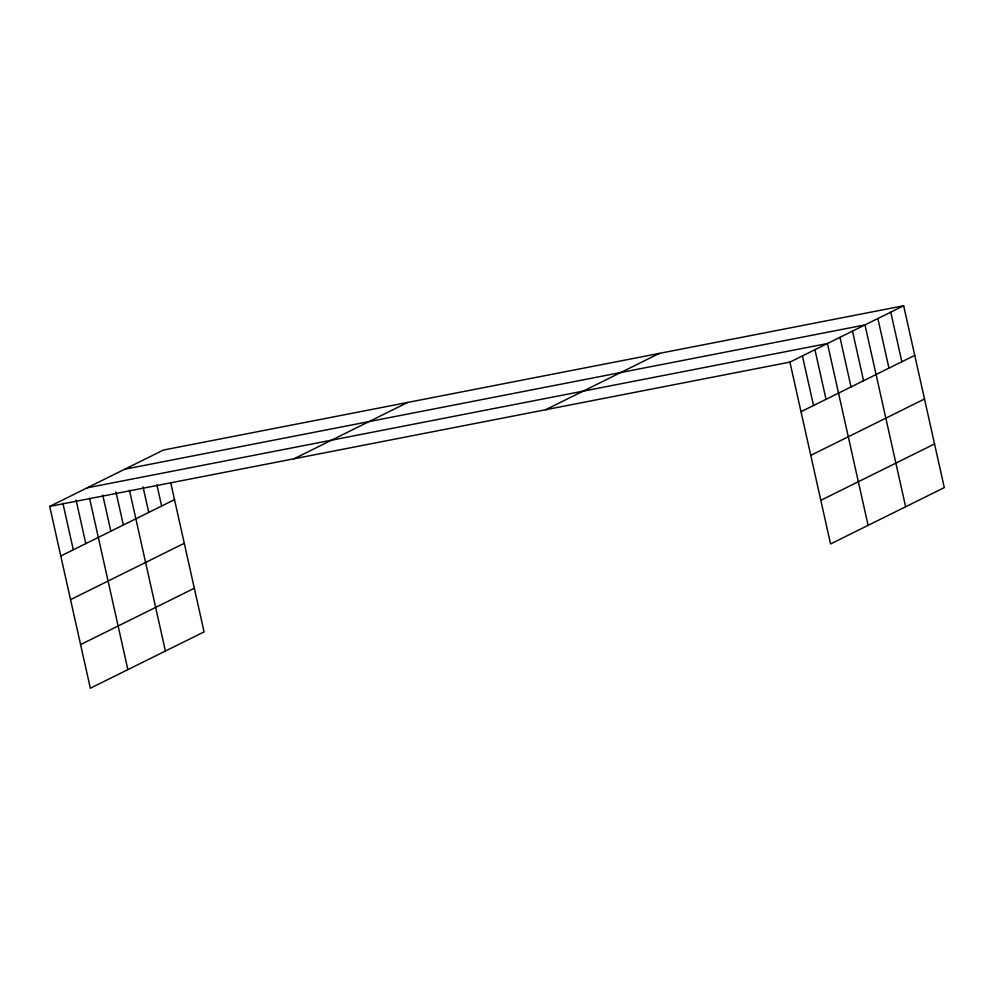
<?xml version="1.0" encoding="UTF-8"?>
<svg xmlns="http://www.w3.org/2000/svg" width="994" height="994" viewBox="0 0 994 994"><rect width="100%" height="100%" fill="white"/><g stroke="black" fill="none" stroke-linecap="round" stroke-linejoin="round"><path stroke-width="1.49" d="M170.819 483.109L204.081 631.886L90.342 688.233L49.7 506.406L163.426 450.046L903.658 305.767L944.3 487.594L830.574 543.954L789.919 362.114L903.658 305.767M60.783 556.006L174.522 499.647M293.975 458.793L407.702 402.433M70.537 599.643L184.275 543.283M545.656 409.727L659.382 353.379M80.589 644.597L194.315 588.237M801.015 411.715L914.741 355.367M810.769 455.364L924.495 399.004M820.82 500.317L934.546 443.958M124.759 469.205L864.991 324.926L905.633 506.766M87.236 487.805L827.455 343.526L868.097 525.354M49.7 506.406L789.919 362.114M890.761 312.153L901.856 361.754M877.876 318.54L888.959 368.14M852.479 331.126L863.562 380.727M839.967 337.326L851.05 386.927M814.943 349.726L826.039 399.327M802.431 355.914L813.527 405.515M156.928 484.985L161.624 506.033M143.024 486.861L148.74 512.419M129.469 490.253L165.402 651.045M115.95 491.943L123.343 525.006M102.767 495.136L110.831 531.206M89.584 498.329L127.878 669.645M76.066 500.019L85.807 543.606M62.883 503.212L73.295 549.806"/></g></svg>
